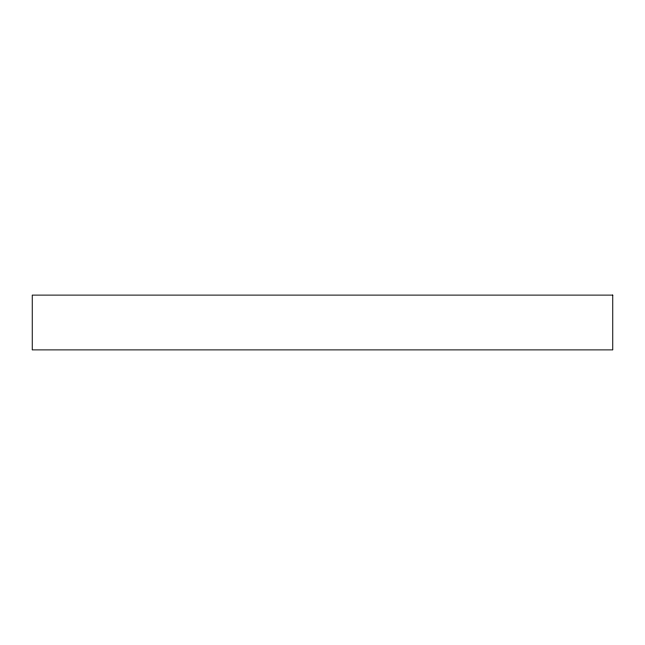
<?xml version="1.0" encoding="UTF-8"?>
<svg xmlns="http://www.w3.org/2000/svg" width="645" height="645" viewBox="0 0 645 645"><rect width="100%" height="100%" fill="white"/><g stroke="black" fill="none" stroke-linecap="round" stroke-linejoin="round"><path stroke-width="0.97" d="M612.75 295.112L32.25 295.112L32.25 349.888L612.75 349.888L612.75 295.112"/></g></svg>
